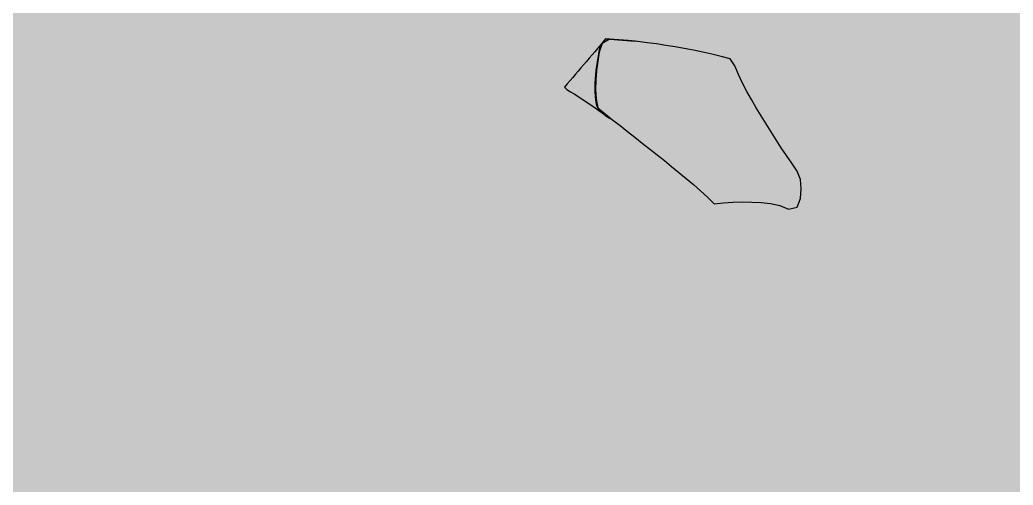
# Model space of a CAD drawing. Extents: x 0 to 1501, y 0 to 1747.
# Drawn here: x 123.344 to 125.688, y 1733.907 to 1735.004 of the extents above; entities that cross this region are included whole.
import ezdxf

# ---------------------------------------------------------------- set-up
doc = ezdxf.new("R2010")
doc.units = 0

msp = doc.modelspace()

# ---------------------------------------------------------------- hatches: boundary and pattern name
for color, points in [(7, [(0, 1747), (1280, 1747), (1280, 1027), (0, 1027)]), (7, [(0, 1747), (1280, 1747), (1280, 1681), (0, 1681)]), (49, [(124.7265, 1734.9595), (124.72, 1734.9519), (124.7135, 1734.9443), (124.707, 1734.9368), (124.7005, 1734.9292), (124.6941, 1734.9216), (124.6876, 1734.914), (124.6811, 1734.9065), (124.6746, 1734.8989), (124.6681, 1734.8913), (124.6616, 1734.8837), (124.6551, 1734.8762), (124.6486, 1734.8686), (124.6422, 1734.861), (124.6357, 1734.8534), (124.6292, 1734.8459), (124.635, 1734.8403), (124.6435, 1734.835), (124.652, 1734.8298), (124.6604, 1734.8244), (124.6688, 1734.819), (124.6771, 1734.8136), (124.6854, 1734.808), (124.6936, 1734.8024), (124.7018, 1734.7966), (124.7099, 1734.7908), (124.7179, 1734.7848), (124.7257, 1734.7787), (124.7338, 1734.7729), (124.7386, 1734.771), (124.7307, 1734.7771), (124.7229, 1734.7833), (124.7152, 1734.7896), (124.7076, 1734.7961), (124.7048, 1734.8054), (124.7033, 1734.8153), (124.7023, 1734.8252), (124.7018, 1734.8351), (124.7016, 1734.8451), (124.7018, 1734.8551), (124.7023, 1734.865), (124.7031, 1734.875), (124.7041, 1734.8849), (124.7054, 1734.8948), (124.7068, 1734.9047), (124.7084, 1734.9145), (124.71, 1734.9244), (124.7117, 1734.9342), (124.714, 1734.9437), (124.7202, 1734.9515), (124.7264, 1734.9594), (124.7363, 1734.959), (124.7462, 1734.9584), (124.7562, 1734.9576), (124.7661, 1734.9568), (124.7761, 1734.9559), (124.786, 1734.955), (124.7959, 1734.954), (124.7862, 1734.9548), (124.7762, 1734.9556), (124.7663, 1734.9564), (124.7563, 1734.9571), (124.7464, 1734.9579), (124.7364, 1734.9587), (124.7265, 1734.9595)]), (49, [(124.9825, 1734.5705), (125.0046, 1734.5726), (125.0268, 1734.574), (125.049, 1734.5747), (125.0713, 1734.5746), (125.0935, 1734.5735), (125.1156, 1734.571), (125.1373, 1734.5662), (125.1579, 1734.5581), (125.1782, 1734.5627), (125.1862, 1734.5832), (125.1876, 1734.6054), (125.1863, 1734.6276), (125.1783, 1734.6476), (125.1657, 1734.6659), (125.1533, 1734.6843), (125.1409, 1734.7028), (125.1288, 1734.7215), (125.1167, 1734.7401), (125.1049, 1734.7589), (125.0932, 1734.7779), (125.0818, 1734.7969), (125.0706, 1734.8162), (125.0598, 1734.8356), (125.0495, 1734.8553), (125.0399, 1734.8753), (125.0315, 1734.8959), (125.0203, 1734.9123), (124.9988, 1734.9179), (124.9772, 1734.9232), (124.9555, 1734.9281), (124.9337, 1734.9326), (124.9119, 1734.9368), (124.89, 1734.9407), (124.8681, 1734.9443), (124.8461, 1734.9476), (124.824, 1734.9505), (124.802, 1734.9532), (124.7798, 1734.9555), (124.7577, 1734.9575), (124.7355, 1734.9591), (124.7183, 1734.9489), (124.7112, 1734.9286), (124.7078, 1734.9066), (124.7049, 1734.8846), (124.703, 1734.8624), (124.7026, 1734.8402), (124.7038, 1734.818), (124.708, 1734.7965), (124.7253, 1734.7826), (124.7428, 1734.7688), (124.7603, 1734.7551), (124.7778, 1734.7413), (124.7952, 1734.7276), (124.8127, 1734.7138), (124.8301, 1734.7), (124.8475, 1734.6861), (124.8648, 1734.6722), (124.8821, 1734.6582), (124.8993, 1734.6441), (124.9164, 1734.63), (124.9334, 1734.6156), (124.9503, 1734.6011), (124.9668, 1734.5862), (124.9825, 1734.5705)])]:
    msp.add_hatch(color=color).paths.add_polyline_path(points, flags=0)

# ---------------------------------------------------------------- linework, layer by layer
at = {"color": 0, "true_color": 0x232323}
for points in [[(124.7265, 1734.9595), (124.72, 1734.9519), (124.7135, 1734.9443), (124.707, 1734.9368), (124.7005, 1734.9292), (124.6941, 1734.9216), (124.6876, 1734.914), (124.6811, 1734.9065), (124.6746, 1734.8989), (124.6681, 1734.8913), (124.6616, 1734.8837), (124.6551, 1734.8762), (124.6486, 1734.8686), (124.6422, 1734.861), (124.6357, 1734.8534), (124.6292, 1734.8459), (124.635, 1734.8403), (124.6435, 1734.835), (124.652, 1734.8298), (124.6604, 1734.8244), (124.6688, 1734.819), (124.6771, 1734.8136), (124.6854, 1734.808), (124.6936, 1734.8024), (124.7018, 1734.7966), (124.7099, 1734.7908), (124.7179, 1734.7848), (124.7257, 1734.7787), (124.7338, 1734.7729), (124.7386, 1734.771), (124.7307, 1734.7771), (124.7229, 1734.7833), (124.7152, 1734.7896), (124.7076, 1734.7961), (124.7048, 1734.8054), (124.7033, 1734.8153), (124.7023, 1734.8252), (124.7018, 1734.8351), (124.7016, 1734.8451), (124.7018, 1734.8551), (124.7023, 1734.865), (124.7031, 1734.875), (124.7041, 1734.8849), (124.7054, 1734.8948), (124.7068, 1734.9047), (124.7084, 1734.9145), (124.71, 1734.9244), (124.7117, 1734.9342), (124.714, 1734.9437), (124.7202, 1734.9515), (124.7264, 1734.9594), (124.7363, 1734.959), (124.7462, 1734.9584), (124.7562, 1734.9576), (124.7661, 1734.9568), (124.7761, 1734.9559), (124.786, 1734.955), (124.7959, 1734.954), (124.7862, 1734.9548), (124.7762, 1734.9556), (124.7663, 1734.9564), (124.7563, 1734.9571), (124.7464, 1734.9579), (124.7364, 1734.9587), (124.7265, 1734.9595)], [(124.9825, 1734.5705), (125.0046, 1734.5726), (125.0268, 1734.574), (125.049, 1734.5747), (125.0713, 1734.5746), (125.0935, 1734.5735), (125.1156, 1734.571), (125.1373, 1734.5662), (125.1579, 1734.5581), (125.1782, 1734.5627), (125.1862, 1734.5832), (125.1876, 1734.6054), (125.1863, 1734.6276), (125.1783, 1734.6476), (125.1657, 1734.6659), (125.1533, 1734.6843), (125.1409, 1734.7028), (125.1288, 1734.7215), (125.1167, 1734.7401), (125.1049, 1734.7589), (125.0932, 1734.7779), (125.0818, 1734.7969), (125.0706, 1734.8162), (125.0598, 1734.8356), (125.0495, 1734.8553), (125.0399, 1734.8753), (125.0315, 1734.8959), (125.0203, 1734.9123), (124.9988, 1734.9179), (124.9772, 1734.9232), (124.9555, 1734.9281), (124.9337, 1734.9326), (124.9119, 1734.9368), (124.89, 1734.9407), (124.8681, 1734.9443), (124.8461, 1734.9476), (124.824, 1734.9505), (124.802, 1734.9532), (124.7798, 1734.9555), (124.7577, 1734.9575), (124.7355, 1734.9591), (124.7183, 1734.9489), (124.7112, 1734.9286), (124.7078, 1734.9066), (124.7049, 1734.8846), (124.703, 1734.8624), (124.7026, 1734.8402), (124.7038, 1734.818), (124.708, 1734.7965), (124.7253, 1734.7826), (124.7428, 1734.7688), (124.7603, 1734.7551), (124.7778, 1734.7413), (124.7952, 1734.7276), (124.8127, 1734.7138), (124.8301, 1734.7), (124.8475, 1734.6861), (124.8648, 1734.6722), (124.8821, 1734.6582), (124.8993, 1734.6441), (124.9164, 1734.63), (124.9334, 1734.6156), (124.9503, 1734.6011), (124.9668, 1734.5862), (124.9825, 1734.5705)]]:
    msp.add_lwpolyline(points, close=True, dxfattribs=at)

doc.saveas('drawing.dxf')
